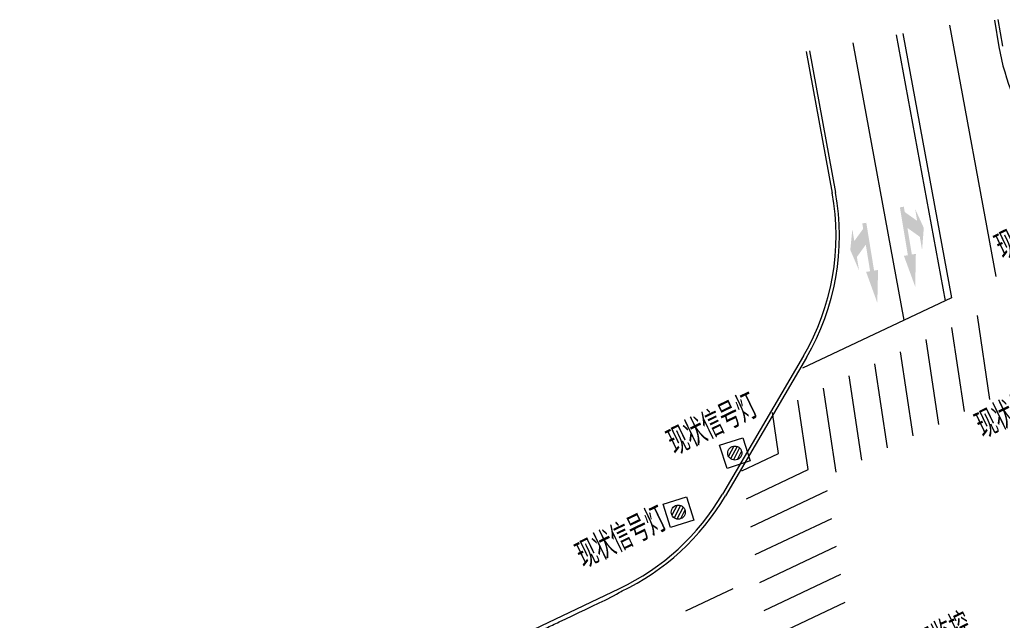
# Model space of a CAD drawing. Header units: millimetres. Extents: x 523446 to 528898, y 388189 to 392165.
# Drawn here: x 526248.7 to 526321.1, y 389380.4 to 389424.7 of the extents above; entities that cross this region are included whole.
import ezdxf
from ezdxf.enums import TextEntityAlignment as Align

# ---------------------------------------------------------------- set-up
doc = ezdxf.new("R2010")
doc.units = ezdxf.units.MM
doc.linetypes.add('33', pattern=[6, 3, -3])
for name, color, linetype, lineweight in [('0-现状交通设施2018', 7, 'Continuous', 0), ('0-现状信号灯', 7, 'Continuous', 40), ('000-scy-机动车道线', 5, 'Continuous', 60), ('人行横道', 7, 'Continuous', 30)]:
    doc.layers.add(name, color=color, linetype=linetype, lineweight=lineweight)
for name, color, linetype in [('000-scy-箭头', 7, 'Continuous'), ('标线（实）', 1, 'Continuous'), ('标线（虚）', 1, '33'), ('箭头', 7, 'Continuous')]:
    doc.layers.add(name, color=color, linetype=linetype)
doc.styles.add('HZTXT_S', font='TXT_S.shx', dxfattribs={"width": 0.75, "bigfont": 'HZTXT.shx'})

# ---------------------------------------------------------------- blocks, each defined once
blk = doc.blocks.new('FX_ZY')
at = {"layer": '000-scy-箭头', "lineweight": 0}
blk.add_hatch(color=7, dxfattribs=at).paths.add_polyline_path([(-0.011, 2.981), (-0.235, 1.781), (-0.085, 1.781), (-0.084, -0.019), (0.066, -0.019), (0.065, 0.181), (0.465, 0.581), (0.465, 0.131), (0.665, 0.881), (0.465, 1.681), (0.465, 1.181), (0.065, 0.781), (0.065, 1.781), (0.215, 1.781)])
blk = doc.blocks.new('7')
at = {"layer": '0-现状信号灯', "linetype": 'Continuous', "lineweight": 0, "ltscale": 0.005}
for p, q in [((525414.9, 388753.359), (525416.616, 388753.904)), ((525415.444, 388751.644), (525414.9, 388753.359)), ((525416.616, 388753.904), (525417.16, 388752.188)), ((525415.937, 388753.284), (525415.555, 388752.546)), ((525416.181, 388753.264), (525415.711, 388752.359)), ((525416.374, 388753.148), (525415.918, 388752.268)), ((525416.512, 388752.924), (525416.179, 388752.284)), ((525417.16, 388752.188), (525415.444, 388751.644))]:
    blk.add_line(p, q, dxfattribs=at)
blk.add_ellipse((525416.018, 388752.774), major_axis=(0.365, 0.365), ratio=1, start_param=3.156470216024712, end_param=9.439655523204298, dxfattribs=at)

msp = doc.modelspace()

# ---------------------------------------------------------------- linework, layer by layer
at = {"layer": '000-scy-机动车道线', "color": 5, "linetype": 'ByBlock', "lineweight": 0}
for p, q in [((526320.49, 389424.619), (526320.813, 389422.662)), ((526320.736, 389424.659), (526321.06, 389422.703)), ((526306.604, 389422.322), (526308.519, 389411.88)), ((526306.411, 389399.885), (526300.446, 389389.69)), ((526270.823, 389372.246), (526292.856, 389382.723))]:
    msp.add_line(p, q, dxfattribs=at)
for centre, radius, start, end in [((526336.845, 389425.314), 16.25, 189.39187, 295.32656), ((526291.306, 389408.723), 17.5, 329.66976, 10.39333), ((526285.341, 389398.527), 17.5, 295.43182, 329.66976)]:
    msp.add_arc(centre, radius, start, end, dxfattribs=at)
at = {"layer": '人行横道', "linetype": 'ByBlock', "lineweight": 0}
for points in [[(526320.15, 389396.66), (526319.223, 389402.859)], [(526318.261, 389395.766), (526317.334, 389401.965)], [(526316.381, 389394.815), (526315.446, 389401.071)], [(526314.484, 389393.978), (526313.557, 389400.177)], [(526312.596, 389393.084), (526311.668, 389399.284)], [(526310.707, 389392.191), (526309.78, 389398.39)], [(526308.819, 389391.297), (526307.891, 389397.496)], [(526302.202, 389389.337), (526306.766, 389391.497), (526306.003, 389396.602)], [(526301.875, 389391.394), (526304.569, 389392.669), (526304.114, 389395.708)], [(526302.53, 389387.279), (526308.18, 389389.953)], [(526302.858, 389385.221), (526308.507, 389387.895)], [(526303.185, 389383.164), (526308.835, 389385.838)], [(526303.513, 389381.106), (526309.163, 389383.78)], [(526303.84, 389379.049), (526309.49, 389381.722)]]:
    msp.add_lwpolyline(points, dxfattribs=at)
at = {"layer": '标线（实）', "linetype": 'ByBlock', "lineweight": 0, "ltscale": 0.03}
for p, q in [((526313.243, 389423.54), (526316.837, 389403.942)), ((526313.735, 389423.63), (526317.305, 389404.164)), ((526306.85, 389422.367), (526308.765, 389411.925)), ((526310.046, 389422.953), (526313.797, 389402.504)), ((526317.305, 389404.164), (526306.344, 389398.976)), ((526306.627, 389399.759), (526300.662, 389389.564))]:
    msp.add_line(p, q, dxfattribs=at)
at = {"layer": '标线（实）', "linetype": 'ByBlock', "lineweight": 0, "ltscale": 0.03, "flags": 128}
msp.add_lwpolyline([(526266.012, 389369.688, 0.000004), (526266.498, 389369.917, 0.000004), (526266.985, 389370.146, 0.000004), (526267.472, 389370.375, 0.000004), (526267.959, 389370.605, 0.000004), (526268.445, 389370.834, 0.000004), (526268.932, 389371.063, 0.000003), (526269.419, 389371.293, 0.000003), (526269.905, 389371.522, 0.000003), (526270.392, 389371.752, 0.000003), (526270.879, 389371.981, 0.000003), (526271.366, 389372.211, 0.000003), (526271.852, 389372.441, 0.000003), (526272.339, 389372.67, 0.000003), (526272.826, 389372.9, 0.000003), (526273.312, 389373.129, 0.000003), (526273.799, 389373.359, 0.000003), (526274.286, 389373.589, 0.000003), (526274.773, 389373.819, 0.000003), (526275.259, 389374.048, 0.000003), (526275.746, 389374.278, 0.000003), (526276.233, 389374.508, 0.000003), (526276.72, 389374.738, 0.000002), (526277.206, 389374.968, 0.000002), (526277.693, 389375.198, 0.000002), (526278.18, 389375.428, 0.000002), (526278.667, 389375.658, 0.000002), (526279.153, 389375.888, 0.000002), (526279.64, 389376.118, 0.000002), (526280.127, 389376.348, 0.000002), (526280.614, 389376.578, 0.000002), (526281.1, 389376.808, 0.000002), (526281.587, 389377.038, 0.000002), (526282.074, 389377.268, 0.000002), (526282.561, 389377.498, 0.000002), (526283.048, 389377.729, 0.000002), (526283.535, 389377.959, 0.000002), (526284.021, 389378.189, 0.000002), (526284.508, 389378.419, 0.000001), (526284.995, 389378.649, 0.000001), (526285.482, 389378.88, 0.000001), (526285.969, 389379.11, 0.000001), (526286.456, 389379.34, 0.000001), (526286.943, 389379.571, 0.000001), (526287.429, 389379.801, 0.000001), (526287.916, 389380.031, 0.000001), (526288.403, 389380.262), (526288.89, 389380.492), (526289.377, 389380.722), (526289.864, 389380.953), (526290.351, 389381.183), (526290.838, 389381.414), (526291.359, 389381.66)], format="xyb", dxfattribs=at)
at = {"layer": '标线（实）', "linetype": 'ByBlock', "lineweight": 0, "ltscale": 0.03}
for centre, radius, start, end in [((526291.306, 389408.723), 17.75, 329.66976, 10.39333), ((526285.341, 389398.527), 17.75, 295.43182, 329.66976), ((526280.452, 389404.71), 25.5, 295.32398, 299.59616)]:
    msp.add_arc(centre, radius, start, end, dxfattribs=at)
at = {"layer": '标线（虚）', "linetype": 'ByBlock', "lineweight": 0}
for p, q in [((526317.177, 389424.261), (526320.579, 389405.713)), ((526297.748, 389381.088), (526301.228, 389382.735))]:
    msp.add_line(p, q, dxfattribs=at)

# ---------------------------------------------------------------- block references
at = {"layer": '0-现状交通设施2018', "color": 6, "linetype": 'ByBlock', "lineweight": 0}
for p in [(885.332, 639.936), (881.164, 635.579)]:
    msp.add_blockref('7', p, dxfattribs=at)
at = {"layer": '箭头', "linetype": 'ByBlock', "lineweight": 0}
for p, xscale, yscale, zscale, rotation in [((526313.681, 389410.811), -1.984755999434743, 1.984756000339985, 1.984756, 189.544825051463), ((526310.878, 389409.622), 1.984755999828308, 1.984755999828308, 1.984755999828308, 189.2192342257295)]:
    msp.add_blockref('FX_ZY', p, dxfattribs=dict(at, xscale=xscale, yscale=yscale, zscale=zscale, rotation=rotation))

# ---------------------------------------------------------------- texts
at = {"layer": '0-现状交通设施2018', "linetype": 'ByBlock', "lineweight": 0, "style": 'HZTXT_S', "width": 0.7}
for s, p in [('现状信号灯', (526327.02, 389410.785)), ('现状信号灯', (526325.561, 389397.613)), ('现状信号灯', (526302.848, 389396.367)), ('现状信号灯', (526296.133, 389388.029)), ('现状视频监控', (526318.62, 389380.254))]:
    msp.add_text(s, height=2, rotation=25.81949, dxfattribs=at).set_placement(p, align=Align.MIDDLE_RIGHT)

doc.saveas('drawing.dxf')
